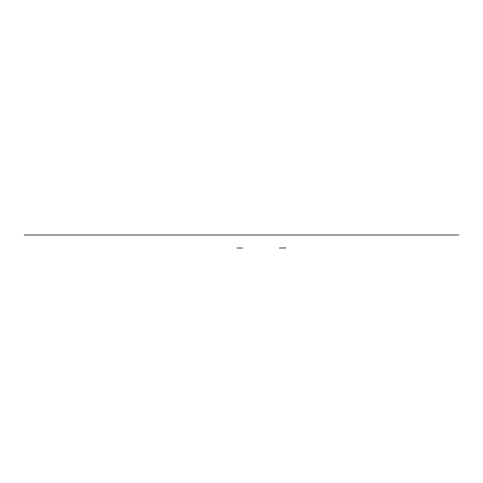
<?xml version="1.0" encoding="UTF-8"?>
<svg xmlns="http://www.w3.org/2000/svg" width="483" height="483" viewBox="0 0 483 483"><rect width="100%" height="100%" fill="white"/><g stroke="black" fill="none" stroke-linecap="round" stroke-linejoin="round"><path stroke-width="0.72" d="M285.918 247.96L279.343 248.014M24.15 234.986L458.85 234.986M236.905 248.014L242.617 248.014"/></g></svg>
